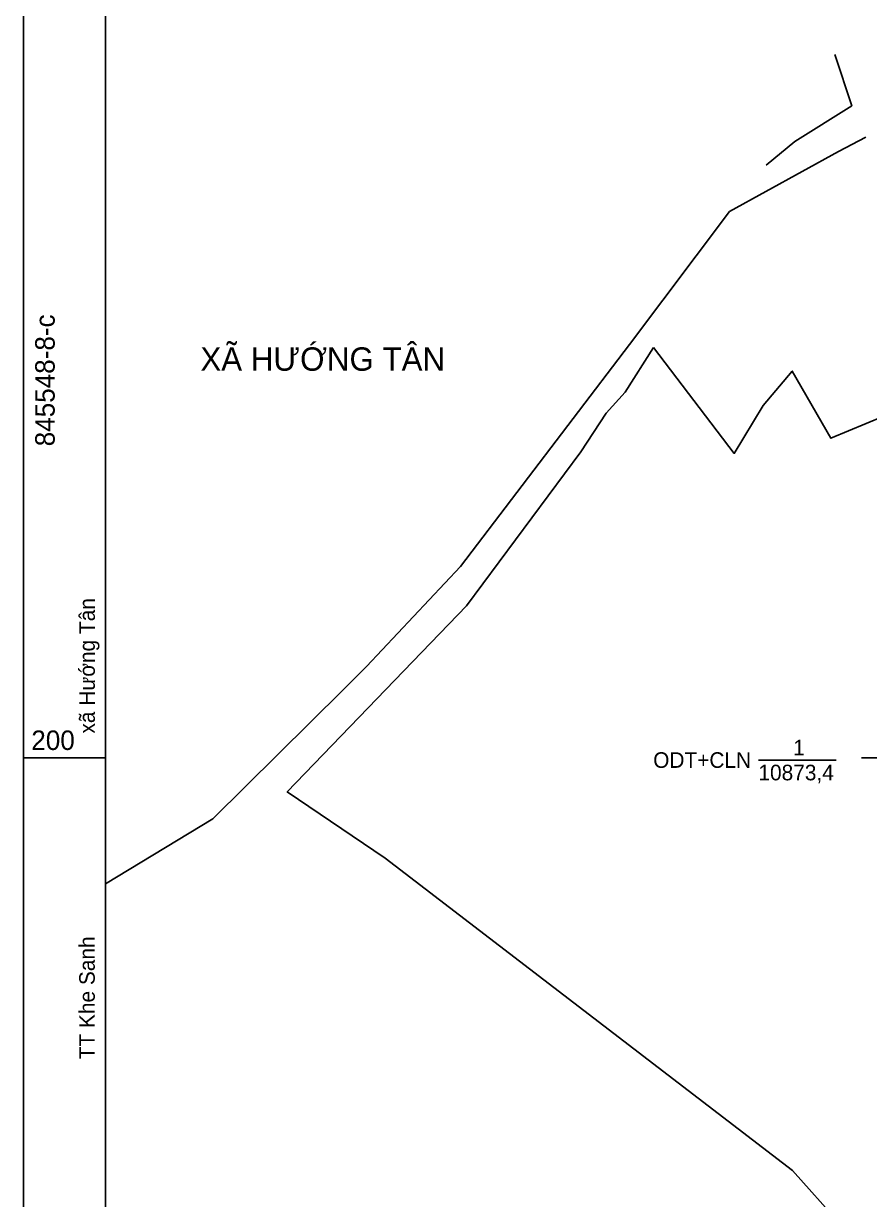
# Model space of a CAD drawing. Extents: x 549390 to 550118, y 1841759 to 1842646.
# Drawn here: x 549389.5 to 549498, y 1842143.4 to 1842294.2 of the extents above; entities that cross this region are included whole.
import ezdxf

# ---------------------------------------------------------------- set-up
doc = ezdxf.new("R2010")
doc.units = 0
for name, color, linetype in [('Level 10', 7, 'Continuous'), ('Level 13', 7, 'Continuous'), ('Level 2', 7, 'Continuous'), ('Level 23', 7, 'Continuous'), ('Level 28', 7, 'Continuous'), ('Level 4', 7, 'Continuous'), ('Level 46', 7, 'Continuous'), ('Level 48', 7, 'Continuous'), ('Level 63', 7, 'Continuous')]:
    doc.layers.add(name, color=color, linetype=linetype)

msp = doc.modelspace()

# ---------------------------------------------------------------- linework, layer by layer
at = {"layer": 'Level 10'}
for points in [[(549470.33, 1842252.61), (549466.68, 1842246.87), (549464.22, 1842244.2), (549461, 1842239.23), (549446.31, 1842219.5), (549423.33, 1842195.62), (549435.87, 1842187.13), (549488.15, 1842147.08), (549494.17, 1842140.34)], [(549470.33, 1842252.61), (549480.66, 1842239.02), (549484.38, 1842245.16), (549488.1, 1842249.59), (549493.07, 1842240.97), (549508.91, 1842247.55)]]:
    msp.add_lwpolyline(points, dxfattribs=at)
at = {"layer": 'Level 13'}
msp.add_line((549483.76, 1842199.71), (549493.73, 1842199.71), dxfattribs=at)
at = {"layer": 'Level 23'}
msp.add_line((549470.33, 1842252.61), (549470.33, 1842252.61), dxfattribs=at)
msp.add_lwpolyline([(549484.78, 1842276.01), (549488.42, 1842279.02), (549495.75, 1842283.62), (549493.56, 1842290.19)], dxfattribs=at)
at = {"layer": 'Level 46'}
msp.add_lwpolyline([(549497.54, 1842279.6), (549494.06, 1842277.74), (549480.06, 1842270.06), (549467.23, 1842252.98), (549445.54, 1842224.52), (549433.51, 1842211.7), (549430.51, 1842208.7), (549413.79, 1842192.18), (549400, 1842183.85)], dxfattribs=at)
at = {"layer": 'Level 63'}
for points in [[(549389.5, 1842610.5), (550110.5, 1842610.5), (550110.5, 1841889.5), (549389.5, 1841889.5)], [(549400, 1842600), (550100, 1842600), (550100, 1841900), (549400, 1841900)]]:
    msp.add_lwpolyline(points, close=True, dxfattribs=at)
for points in [[(549400, 1842200), (549389.5, 1842200)], [(549497, 1842200), (549503, 1842200)]]:
    msp.add_lwpolyline(points, dxfattribs=at)

# ---------------------------------------------------------------- texts
at = {"layer": 'Level 13'}
msp.add_text('1', height=2, dxfattribs=at).set_placement((549488.23, 1842200.31))
at = {"layer": 'Level 2'}
msp.add_text('ODT+CLN', height=2, dxfattribs=at).set_placement((549470.27, 1842198.71))
at = {"layer": 'Level 28'}
msp.add_text('TT Khe Sanh                                   xã Hướng Tân', height=2, rotation=89.9885, dxfattribs=at).set_placement((549398.64, 1842161.34))
at = {"layer": 'Level 4'}
msp.add_text('10873,4', height=2, dxfattribs=at).set_placement((549483.77, 1842197.11))
at = {"layer": 'Level 48'}
msp.add_text('XÃ HƯỚNG TÂN', height=3, dxfattribs=at).set_placement((549412.19, 1842249.63))
at = {"layer": 'Level 63'}
msp.add_text('845548-8-c', height=2.5, rotation=90, dxfattribs=at).set_placement((549393.5, 1842239.94))
msp.add_text('200', height=2.5, dxfattribs=at).set_placement((549390.5, 1842201))

doc.saveas('drawing.dxf')
